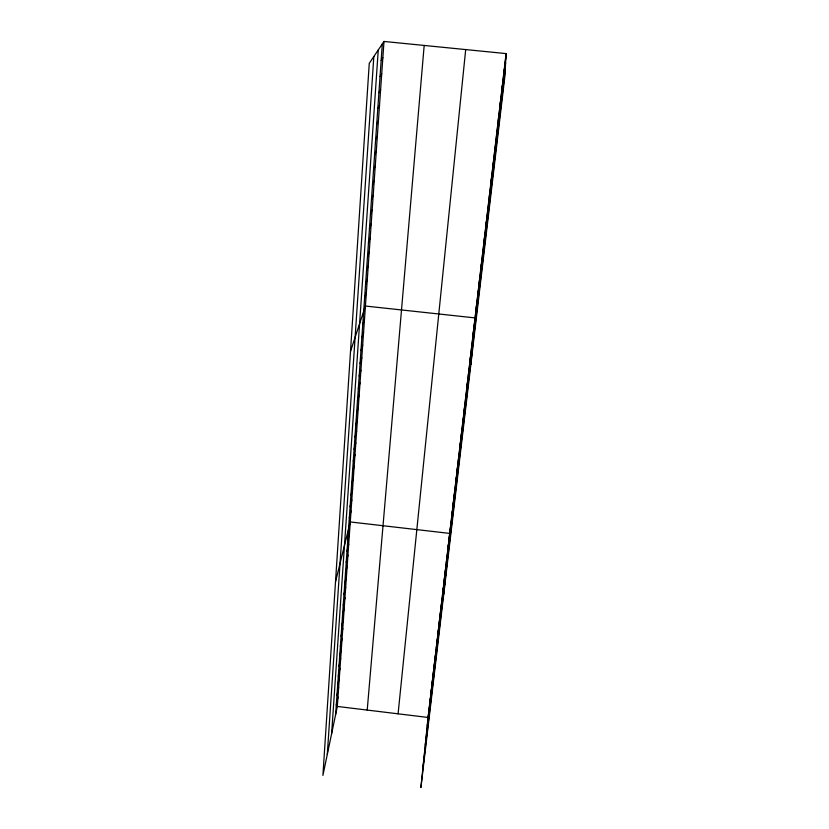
<?xml version="1.0" encoding="UTF-8"?>
<svg xmlns="http://www.w3.org/2000/svg" width="829" height="829" viewBox="0 0 829 829"><rect width="100%" height="100%" fill="white"/><g stroke="black" fill="none" stroke-linecap="round" stroke-linejoin="round"><path stroke-width="1.24" d="M506.094 53.595L504.809 76.91L420.914 787.55L428.096 717.458L506.094 53.595L383.993 41.45L369.257 63.325L322.906 775.436L337.32 706.443L383.993 41.45M504.011 72.703L504.187 69.843M502.105 88.921L502.301 85.884M327.3 754.421L373.827 56.527M500.219 104.941L500.436 101.729M331.621 733.738L378.252 49.958M335.631 714.546L382.304 43.958M498.364 120.765L498.602 117.376M496.53 136.391L496.789 132.837M494.716 151.831L494.986 148.101M492.923 167.075L493.214 163.189M491.151 182.142L491.462 178.1M487.67 211.727L488.022 207.385M489.4 197.022L489.732 192.825M485.96 226.255L486.333 221.768M484.281 240.607L484.664 235.985M367.216 710.07L424.179 45.45M480.965 268.814L481.38 263.923M482.613 254.793L483.017 250.026M477.722 296.378L478.178 291.217M479.328 282.679L479.773 277.642M470.841 364.605L475.038 317.901L365.423 306.046L350.501 351.403M476.126 309.911L476.602 304.637M471.463 349.62L471.981 343.983M472.996 336.533L473.504 331.02M466.955 388.003L467.504 382.045M468.437 375.35L468.976 369.496M469.939 362.553L470.468 356.812M462.582 425.122L463.183 418.863M464.022 412.883L464.603 406.718M465.483 400.511L466.043 394.449M456.986 472.768L457.629 466.136M458.364 461.048L458.997 454.499M459.753 449.204L460.375 442.748M461.162 437.225L461.774 430.873M450.313 529.534L451.007 522.488M451.618 518.415L452.302 511.452M452.945 507.182L453.608 500.301M454.271 495.835L454.934 489.027M455.618 484.364L456.271 477.639M442.562 595.44L443.318 587.958M443.826 584.683L444.572 577.274M445.111 573.823L445.836 566.476M446.396 562.839L447.121 555.575M447.701 551.741L448.416 544.549M443.712 594.486L449.722 533.41L350.273 521.949L335.507 581.803M432.914 677.583L433.722 669.614M434.075 667.677L434.873 659.76M435.246 657.666L436.044 649.812M436.437 647.563L437.225 639.76M437.639 637.346L438.417 629.605M438.852 627.035L439.629 619.356M440.075 616.61L440.841 608.994M441.318 606.082L442.075 598.528M398.086 713.81L465.691 49.574M428.365 716.246L429.204 708.07M429.484 706.722L430.313 698.598M430.614 697.106L431.443 689.034M431.754 687.396L432.572 679.376M427.256 725.686L505.949 56.268M425.256 745.178L505.597 62.662M423.101 766.193L505.203 69.667M336.284 705.085L337.983 697.044M336.947 695.541L338.647 687.542M337.621 685.894L339.32 677.946M338.305 676.153L340.004 668.267M338.988 666.319L340.688 658.485M339.672 656.392L341.382 648.599M340.377 646.351L342.076 638.631M341.082 636.216L342.791 628.548M341.797 625.978L343.507 618.372M342.512 615.636L344.222 608.092M343.237 605.191L344.957 597.709M343.973 594.631L345.693 587.222M344.719 583.968L346.429 576.621M345.465 573.191L347.185 565.906M346.221 562.3L347.942 555.088M346.988 551.295L348.708 544.166M347.765 540.166L349.486 533.12M349.32 517.907L351.04 511.006M350.087 506.768L351.817 499.949M350.874 495.514L352.594 488.768M351.662 484.136L353.392 477.473M352.47 472.644L354.19 466.064M353.278 461.028L354.999 454.541M354.087 449.287L355.817 442.883M354.916 437.411L356.646 431.111M355.755 425.412L357.475 419.205M356.594 413.288L358.325 407.174M357.454 401.029L359.175 395.008M358.315 388.635L360.045 382.718M359.185 376.097L360.916 370.283M360.066 363.423L361.796 357.724M360.957 350.615L362.687 345.019M361.858 337.652L363.589 332.17M362.77 324.543L364.501 319.186M364.625 297.891L366.356 292.761M365.568 284.326L367.299 279.321M366.532 270.606L368.252 265.736M367.496 256.731L369.216 251.985M368.47 242.69L370.19 238.078M369.454 228.483L371.174 224.017M370.459 214.11L372.18 209.778M371.475 199.561L373.185 195.375M372.501 184.846L374.211 180.805M373.537 169.945L375.247 166.059M374.584 154.868L376.293 151.137M375.641 139.604L377.35 136.039M376.718 124.153L378.428 120.754M377.806 108.506L379.506 105.283M378.915 92.672L380.615 89.615M380.024 76.641L381.723 73.76M381.153 60.403L382.853 57.709M337.32 706.443L428.096 717.458"/></g></svg>
